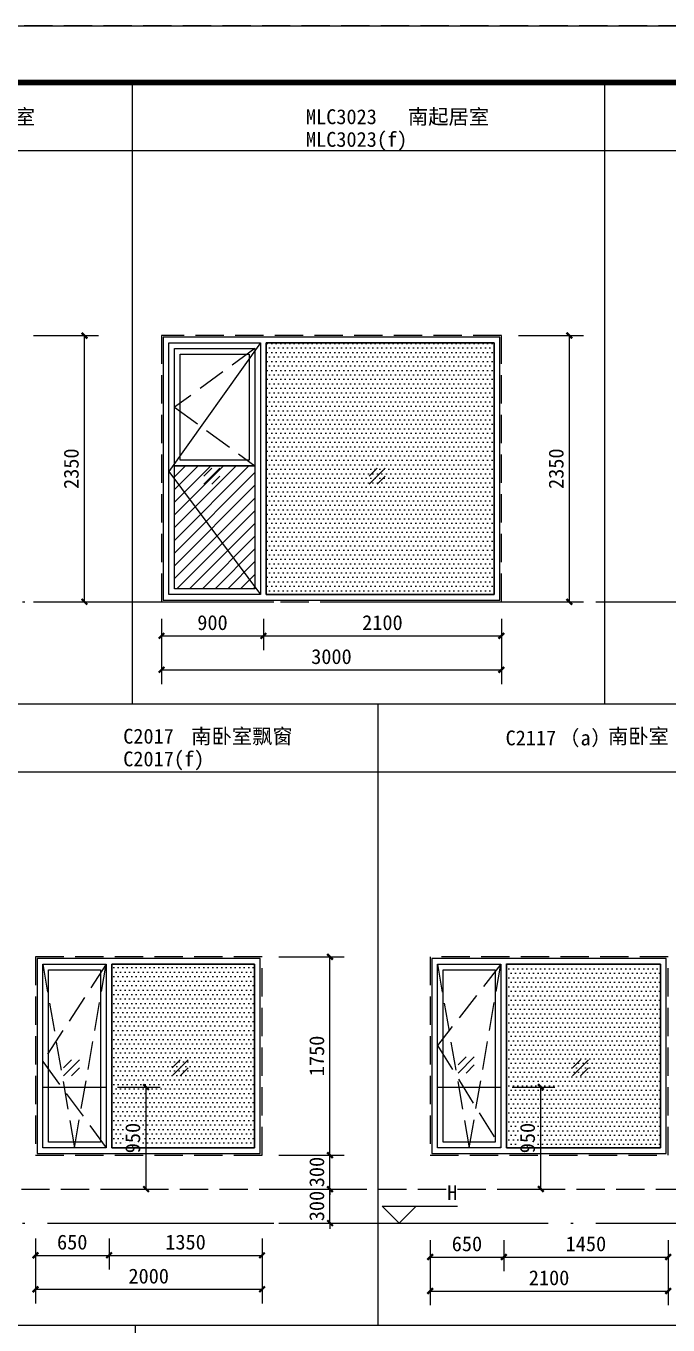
# Model space of a CAD drawing. Extents: x -25 to 42075, y -25 to 31330.
# Drawn here: x 26417 to 32084, y 18236 to 29700 of the extents above; entities that cross this region are included whole.
import ezdxf

# ---------------------------------------------------------------- set-up
doc = ezdxf.new("R2010")
doc.units = 0
doc.header["$LTSCALE"] = 1000
doc.header["$MEASUREMENT"] = 0
for name, pattern in [('5#楼-HZS$0$__DASH', [0.35, 0.25, -0.1]), ('5#楼-HZS$0$DASH', [0.35, 0.25, -0.1]), ('DASH', [0.35, 0.25, -0.1]), ('DOTE', [2.42, 2, -0.2, 0.02, -0.2])]:
    doc.linetypes.add(name, pattern=pattern)
doc.layers.get('Defpoints').update_dxf_attribs({"color": 4, "linetype": 'DASH'})
for name, color, linetype in [('5#楼-HZS-ELEV-WIND', 4, 'Continuous'), ('A-ANNO-DIMS', 3, 'Continuous'), ('A-ANNO-DOTE', 10, 'DOTE'), ('A-ANNO-IDEN', 3, 'Continuous'), ('A-ANNO-TEXT', 7, 'Continuous'), ('A-ELEV-PATT-9', 9, 'Continuous'), ('A1-无手签$0$A-ANNO-TTLB', 7, 'Continuous')]:
    doc.layers.add(name, color=color, linetype=linetype)
doc.layers.add('DIM_MODI', color=6, linetype='Continuous', plot=False)
doc.styles.add('_TCH_DIM', font='simhei.ttf')
doc.styles.add('_TCH_DIM_T3', font='simhei.ttf')
doc.styles.get("Standard").update_dxf_attribs({"font": 'simhei.ttf'})
doc.dimstyles.new('_TCH_ARCH&&50', dxfattribs={"dimtxt": 131.434599, "dimasz": 50, "dimexe": 125, "dimexo": 150, "dimgap": 50, "dimtad": 1, "dimdec": 0, "dimzin": 0, "dimdsep": 46, "dimtxsty": '_TCH_DIM_T3', "dimblk": 'ARCHTICK', "dimcen": 0.09, "dimclrt": 7, "dimazin": 2, "dimtfac": 1, "dimtdec": 0, "dimtix": 1, "dimtmove": 2, "dimatfit": 3, "dimfxl": 50, "dimtolj": 1, "dimtzin": 0, "dimarcsym": 0})

# ---------------------------------------------------------------- blocks, each defined once
blk = doc.blocks.new('5#楼-HZS$0$111+108osccw')
at = {"layer": '5#楼-HZS-ELEV-WIND', "color": 8, "linetype": '5#楼-HZS$0$__DASH'}
blk.add_lwpolyline([(38500, -36879), (40500, -36879), (40500, -38629), (38500, -38629)], close=True, dxfattribs=at)
at = {"layer": '5#楼-HZS-ELEV-WIND'}
for points in [[(38515, -36894), (40485, -36894), (40485, -38614), (38515, -38614)], [(38565, -36944), (39825, -36944), (39825, -38564), (38565, -38564)], [(40435, -36944), (39875, -36944), (39875, -38564), (40435, -38564)], [(40385, -36994), (39925, -36994), (39925, -38514), (40385, -38514)]]:
    blk.add_lwpolyline(points, close=True, dxfattribs=at)
at = {"layer": '5#楼-HZS-ELEV-WIND', "color": 8, "linetype": '5#楼-HZS$0$DASH'}
for points in [[(39875, -36944), (40435, -37804), (39875, -38564)], [(40435, -36944), (40155, -38564), (39875, -36944)]]:
    blk.add_lwpolyline(points, dxfattribs=at)
at = {"layer": '5#楼-HZS-ELEV-WIND', "color": 8}
blk.add_lwpolyline([(40435, -38029), (39875, -38029)], dxfattribs=at)
blk = doc.blocks.new('5#楼-HZS$0$asde5f0s4d+9hj0')
at = {"layer": '5#楼-HZS-ELEV-WIND', "color": 8, "linetype": '5#楼-HZS$0$__DASH'}
blk.add_lwpolyline([(60250, -24578), (63250, -24578), (63250, -26928), (60250, -26928)], close=True, dxfattribs=at)
at = {"layer": '5#楼-HZS-ELEV-WIND'}
for points in [[(60265, -24593), (63235, -24593), (63235, -26913), (60265, -26913)], [(60315, -24643), (62325, -24643), (62325, -26863), (60315, -26863)], [(63185, -24643), (62375, -24643), (62375, -26863), (63185, -26863)], [(63135, -24693), (62425, -24693), (62425, -26813), (63135, -26813)], [(63135, -24693), (62425, -24693), (62425, -25728), (63135, -25728)], [(63085, -24743), (62475, -24743), (62475, -25678), (63085, -25678)]]:
    blk.add_lwpolyline(points, close=True, dxfattribs=at)
at = {"layer": '5#楼-HZS-ELEV-WIND', "color": 8}
blk.add_lwpolyline([(62375, -24643), (63185, -25778), (62375, -26863)], dxfattribs=at)
at = {"layer": '5#楼-HZS-ELEV-WIND', "color": 8, "linetype": 'DASH'}
blk.add_lwpolyline([(62425, -24693), (63135, -25211), (62425, -25728)], dxfattribs=at)
blk = doc.blocks.new('RTVGFTGVTR')
at = {"layer": 'A-ELEV-PATT-9'}
h = blk.add_hatch(dxfattribs=at)
h.set_pattern_fill('DOTS', color=256, scale=25)
h.set_pattern_definition([(0, (-25974.688, -14061.35), (19.84375, 39.6875), [0, -39.6875])])
h.paths.add_polyline_path([(-1425, 1685), (-65, 1685), (-65, 65), (-1425, 65)])
at = {"color": 8, "elevation": 0}
for points in [[(-1782, 866), (-1852, 795)], [(-1711, 866), (-1852, 724)], [(-772, 841), (-842, 770)], [(-701, 841), (-842, 699)], [(-1711, 795), (-1782, 724)], [(-701, 770), (-772, 699)]]:
    blk.add_lwpolyline(points, dxfattribs=at)
at = {"layer": '5#楼-HZS-ELEV-WIND', "color": 8, "linetype": '5#楼-HZS$0$__DASH', "elevation": 0}
blk.add_lwpolyline([(0, 1750), (-2100, 1750), (-2100, 0), (0, 0)], close=True, dxfattribs=at)
at = {"layer": '5#楼-HZS-ELEV-WIND', "elevation": 0}
for points in [[(-15, 1735), (-2085, 1735), (-2085, 15), (-15, 15)], [(-2035, 1685), (-1475, 1685), (-1475, 65), (-2035, 65)], [(-1985, 1635), (-1525, 1635), (-1525, 115), (-1985, 115)], [(-65, 1685), (-1425, 1685), (-1425, 65), (-65, 65)]]:
    blk.add_lwpolyline(points, close=True, dxfattribs=at)
at = {"layer": '5#楼-HZS-ELEV-WIND', "color": 8, "linetype": '5#楼-HZS$0$DASH', "elevation": 0}
for points in [[(-1475, 1685), (-2035, 968), (-1475, 65)], [(-2035, 1685), (-1755, 65), (-1475, 1685)]]:
    blk.add_lwpolyline(points, dxfattribs=at)
at = {"layer": '5#楼-HZS-ELEV-WIND', "color": 8, "elevation": 0}
blk.add_lwpolyline([(-2035, 600), (-1475, 600)], dxfattribs=at)
at = {"layer": 'DIM_MODI', "elevation": 0}
blk.add_lwpolyline([(-1425, 1685), (-65, 1685), (-65, 65), (-1425, 65)], close=True, dxfattribs=at)
blk = doc.blocks.new('_ArchTick')
at = {"color": 0, "linetype": 'ByBlock', "const_width": 0.4}
blk.add_lwpolyline([(-0.5, -0.5), (0.5, 0.5)], dxfattribs=at)
blk = doc.blocks.new('*D15')
at = {"layer": 'A-ANNO-DIMS', "color": 0, "lineweight": -2, "transparency": 16777216}
for p, q in [((30709, 20336), (31086, 20336)), ((30961, 19436), (30961, 20336)), ((30709, 19436), (31086, 19436))]:
    blk.add_line(p, q, dxfattribs=at)
at = {"layer": 'Defpoints', "color": 0, "transparency": 16777216}
for p in [(30559, 20336), (30961, 20336), (30559, 19436)]:
    blk.add_point(p, dxfattribs=at)
at = {"layer": 'A-ANNO-DIMS', "color": 0, "lineweight": -2, "transparency": 16777216, "xscale": 50, "yscale": 50, "zscale": 50}
for p, rotation in [((30961, 20336), 90), ((30961, 19436), 270)]:
    blk.add_blockref('_ArchTick', p, dxfattribs=dict(at, rotation=rotation))
at = {"layer": 'A-ANNO-DIMS', "color": 7, "transparency": 16777216, "insert": (30844, 19886), "char_height": 131.4, "attachment_point": 5, "rotation": 90, "style": '_TCH_DIM_T3'}
blk.add_mtext('\\A1;950', dxfattribs=at)
blk = doc.blocks.new('*D16')
at = {"layer": 'A-ANNO-DIMS', "color": 0, "lineweight": -2, "transparency": 16777216}
for p, q in [((27225, 20336), (27602, 20336)), ((27477, 19436), (27477, 20336)), ((27225, 19436), (27602, 19436))]:
    blk.add_line(p, q, dxfattribs=at)
at = {"layer": 'Defpoints', "color": 0, "transparency": 16777216}
for p in [(27075, 20336), (27477, 20336), (27075, 19436)]:
    blk.add_point(p, dxfattribs=at)
at = {"layer": 'A-ANNO-DIMS', "color": 0, "lineweight": -2, "transparency": 16777216, "xscale": 50, "yscale": 50, "zscale": 50}
for p, rotation in [((27477, 20336), 90), ((27477, 19436), 270)]:
    blk.add_blockref('_ArchTick', p, dxfattribs=dict(at, rotation=rotation))
at = {"layer": 'A-ANNO-DIMS', "color": 7, "transparency": 16777216, "insert": (27360, 19886), "char_height": 131.4, "attachment_point": 5, "rotation": 90, "style": '_TCH_DIM_T3'}
blk.add_mtext('\\A1;950', dxfattribs=at)
blk = doc.blocks.new('*D29')
at = {"layer": 'A-ANNO-IDEN', "color": 0, "lineweight": -2, "transparency": 16777216}
for p, q in [((26483, 26968), (27058, 26968)), ((26933, 24618), (26933, 26968)), ((26483, 24618), (27058, 24618))]:
    blk.add_line(p, q, dxfattribs=at)
at = {"layer": 'Defpoints', "color": 0, "transparency": 16777216}
for p in [(26333, 26968), (26933, 26968), (26333, 24618)]:
    blk.add_point(p, dxfattribs=at)
at = {"layer": 'A-ANNO-IDEN', "color": 0, "lineweight": -2, "transparency": 16777216, "xscale": 50, "yscale": 50, "zscale": 50}
for p, rotation in [((26933, 26968), 90), ((26933, 24618), 270)]:
    blk.add_blockref('_ArchTick', p, dxfattribs=dict(at, rotation=rotation))
at = {"layer": 'A-ANNO-IDEN', "color": 7, "transparency": 16777216, "insert": (26817, 25793), "char_height": 131.4, "attachment_point": 5, "rotation": 90, "style": '_TCH_DIM_T3'}
blk.add_mtext('\\A1;2350', dxfattribs=at)
blk = doc.blocks.new('*D30')
at = {"layer": 'A-ANNO-IDEN', "color": 0, "lineweight": -2, "transparency": 16777216}
for p, q in [((30763, 26968), (31338, 26968)), ((31213, 24618), (31213, 26968)), ((30763, 24618), (31338, 24618))]:
    blk.add_line(p, q, dxfattribs=at)
at = {"layer": 'Defpoints', "color": 0, "transparency": 16777216}
for p in [(30613, 26968), (31213, 26968), (30613, 24618)]:
    blk.add_point(p, dxfattribs=at)
at = {"layer": 'A-ANNO-IDEN', "color": 0, "lineweight": -2, "transparency": 16777216, "xscale": 50, "yscale": 50, "zscale": 50}
for p, rotation in [((31213, 26968), 90), ((31213, 24618), 270)]:
    blk.add_blockref('_ArchTick', p, dxfattribs=dict(at, rotation=rotation))
at = {"layer": 'A-ANNO-IDEN', "color": 7, "transparency": 16777216, "insert": (31097, 25793), "char_height": 131.4, "attachment_point": 5, "rotation": 90, "style": '_TCH_DIM_T3'}
blk.add_mtext('\\A1;2350', dxfattribs=at)
blk = doc.blocks.new('*D31')
at = {"layer": 'A-ANNO-IDEN', "color": 0, "lineweight": -2, "transparency": 16777216}
for p, q in [((28513, 24468), (28513, 24193)), ((30613, 24468), (30613, 24193)), ((28513, 24318), (30613, 24318))]:
    blk.add_line(p, q, dxfattribs=at)
at = {"layer": 'Defpoints', "color": 0, "transparency": 16777216}
for p in [(28513, 24618), (30613, 24618), (30613, 24318)]:
    blk.add_point(p, dxfattribs=at)
at = {"layer": 'A-ANNO-IDEN', "color": 0, "lineweight": -2, "transparency": 16777216, "xscale": 50, "yscale": 50, "zscale": 50, "rotation": 180}
blk.add_blockref('_ArchTick', (28513, 24318), dxfattribs=at)
at = {"layer": 'A-ANNO-IDEN', "color": 0, "lineweight": -2, "transparency": 16777216, "xscale": 50, "yscale": 50, "zscale": 50}
blk.add_blockref('_ArchTick', (30613, 24318), dxfattribs=at)
at = {"layer": 'A-ANNO-IDEN', "color": 7, "transparency": 16777216, "insert": (29563, 24434), "char_height": 131.4, "attachment_point": 5, "style": '_TCH_DIM_T3'}
blk.add_mtext('\\A1;2100', dxfattribs=at)
blk = doc.blocks.new('*D32')
at = {"layer": 'A-ANNO-IDEN', "color": 0, "lineweight": -2, "transparency": 16777216}
for p, q in [((27613, 24468), (27613, 24193)), ((28513, 24468), (28513, 24193)), ((27613, 24318), (28513, 24318))]:
    blk.add_line(p, q, dxfattribs=at)
at = {"layer": 'Defpoints', "color": 0, "transparency": 16777216}
for p in [(27613, 24618), (28513, 24618), (28513, 24318)]:
    blk.add_point(p, dxfattribs=at)
at = {"layer": 'A-ANNO-IDEN', "color": 0, "lineweight": -2, "transparency": 16777216, "xscale": 50, "yscale": 50, "zscale": 50, "rotation": 180}
blk.add_blockref('_ArchTick', (27613, 24318), dxfattribs=at)
at = {"layer": 'A-ANNO-IDEN', "color": 0, "lineweight": -2, "transparency": 16777216, "xscale": 50, "yscale": 50, "zscale": 50}
blk.add_blockref('_ArchTick', (28513, 24318), dxfattribs=at)
at = {"layer": 'A-ANNO-IDEN', "color": 7, "transparency": 16777216, "insert": (28063, 24434), "char_height": 131.4, "attachment_point": 5, "style": '_TCH_DIM_T3'}
blk.add_mtext('\\A1;900', dxfattribs=at)
blk = doc.blocks.new('*D33')
at = {"layer": 'A-ANNO-IDEN', "color": 0, "lineweight": -2, "transparency": 16777216}
for p, q in [((27613, 24468), (27613, 23893)), ((30613, 24468), (30613, 23893)), ((27613, 24018), (30613, 24018))]:
    blk.add_line(p, q, dxfattribs=at)
at = {"layer": 'Defpoints', "color": 0, "transparency": 16777216}
for p in [(27613, 24618), (30613, 24618), (30613, 24018)]:
    blk.add_point(p, dxfattribs=at)
at = {"layer": 'A-ANNO-IDEN', "color": 0, "lineweight": -2, "transparency": 16777216, "xscale": 50, "yscale": 50, "zscale": 50, "rotation": 180}
blk.add_blockref('_ArchTick', (27613, 24018), dxfattribs=at)
at = {"layer": 'A-ANNO-IDEN', "color": 0, "lineweight": -2, "transparency": 16777216, "xscale": 50, "yscale": 50, "zscale": 50}
blk.add_blockref('_ArchTick', (30613, 24018), dxfattribs=at)
at = {"layer": 'A-ANNO-IDEN', "color": 7, "transparency": 16777216, "insert": (29113, 24134), "char_height": 131.4, "attachment_point": 5, "style": '_TCH_DIM_T3'}
blk.add_mtext('\\A1;3000', dxfattribs=at)
blk = doc.blocks.new('*D34')
at = {"layer": 'A-ANNO-IDEN', "color": 0, "lineweight": -2, "transparency": 16777216}
for p, q in [((29984, 18986), (29984, 18711)), ((30634, 18986), (30634, 18711)), ((29984, 18836), (30634, 18836))]:
    blk.add_line(p, q, dxfattribs=at)
at = {"layer": 'Defpoints', "color": 0, "transparency": 16777216}
for p in [(29984, 19136), (30634, 19136), (30634, 18836)]:
    blk.add_point(p, dxfattribs=at)
at = {"layer": 'A-ANNO-IDEN', "color": 0, "lineweight": -2, "transparency": 16777216, "xscale": 50, "yscale": 50, "zscale": 50, "rotation": 180}
blk.add_blockref('_ArchTick', (29984, 18836), dxfattribs=at)
at = {"layer": 'A-ANNO-IDEN', "color": 0, "lineweight": -2, "transparency": 16777216, "xscale": 50, "yscale": 50, "zscale": 50}
blk.add_blockref('_ArchTick', (30634, 18836), dxfattribs=at)
at = {"layer": 'A-ANNO-IDEN', "color": 7, "transparency": 16777216, "insert": (30309, 18952), "char_height": 131.4, "attachment_point": 5, "style": '_TCH_DIM_T3'}
blk.add_mtext('\\A1;650', dxfattribs=at)
blk = doc.blocks.new('*D35')
at = {"layer": 'A-ANNO-IDEN', "color": 0, "lineweight": -2, "transparency": 16777216}
for p, q in [((30634, 18986), (30634, 18711)), ((32084, 18986), (32084, 18711)), ((30634, 18836), (32084, 18836))]:
    blk.add_line(p, q, dxfattribs=at)
at = {"layer": 'Defpoints', "color": 0, "transparency": 16777216}
for p in [(30634, 19136), (32084, 19136), (32084, 18836)]:
    blk.add_point(p, dxfattribs=at)
at = {"layer": 'A-ANNO-IDEN', "color": 0, "lineweight": -2, "transparency": 16777216, "xscale": 50, "yscale": 50, "zscale": 50, "rotation": 180}
blk.add_blockref('_ArchTick', (30634, 18836), dxfattribs=at)
at = {"layer": 'A-ANNO-IDEN', "color": 0, "lineweight": -2, "transparency": 16777216, "xscale": 50, "yscale": 50, "zscale": 50}
blk.add_blockref('_ArchTick', (32084, 18836), dxfattribs=at)
at = {"layer": 'A-ANNO-IDEN', "color": 7, "transparency": 16777216, "insert": (31359, 18952), "char_height": 131.4, "attachment_point": 5, "style": '_TCH_DIM_T3'}
blk.add_mtext('\\A1;1450', dxfattribs=at)
blk = doc.blocks.new('*D38')
at = {"layer": 'A-ANNO-IDEN', "color": 0, "lineweight": -2, "transparency": 16777216}
for p, q in [((29984, 18986), (29984, 18411)), ((32084, 18986), (32084, 18411)), ((29984, 18536), (32084, 18536))]:
    blk.add_line(p, q, dxfattribs=at)
at = {"layer": 'Defpoints', "color": 0, "transparency": 16777216}
for p in [(29984, 19136), (32084, 19136), (32084, 18536)]:
    blk.add_point(p, dxfattribs=at)
at = {"layer": 'A-ANNO-IDEN', "color": 0, "lineweight": -2, "transparency": 16777216, "xscale": 50, "yscale": 50, "zscale": 50, "rotation": 180}
blk.add_blockref('_ArchTick', (29984, 18536), dxfattribs=at)
at = {"layer": 'A-ANNO-IDEN', "color": 0, "lineweight": -2, "transparency": 16777216, "xscale": 50, "yscale": 50, "zscale": 50}
blk.add_blockref('_ArchTick', (32084, 18536), dxfattribs=at)
at = {"layer": 'A-ANNO-IDEN', "color": 7, "transparency": 16777216, "insert": (31034, 18652), "char_height": 131.4, "attachment_point": 5, "style": '_TCH_DIM_T3'}
blk.add_mtext('\\A1;2100', dxfattribs=at)
blk = doc.blocks.new('*D106')
at = {"layer": 'A-ANNO-IDEN', "color": 0, "lineweight": -2, "transparency": 16777216}
for p, q in [((26500, 19001), (26500, 18726)), ((27150, 19001), (27150, 18726)), ((26500, 18851), (27150, 18851))]:
    blk.add_line(p, q, dxfattribs=at)
at = {"layer": 'Defpoints', "color": 0, "transparency": 16777216}
for p in [(26500, 19151), (27150, 19151), (27150, 18851)]:
    blk.add_point(p, dxfattribs=at)
at = {"layer": 'A-ANNO-IDEN', "color": 0, "lineweight": -2, "transparency": 16777216, "xscale": 50, "yscale": 50, "zscale": 50, "rotation": 180}
blk.add_blockref('_ArchTick', (26500, 18851), dxfattribs=at)
at = {"layer": 'A-ANNO-IDEN', "color": 0, "lineweight": -2, "transparency": 16777216, "xscale": 50, "yscale": 50, "zscale": 50}
blk.add_blockref('_ArchTick', (27150, 18851), dxfattribs=at)
at = {"layer": 'A-ANNO-IDEN', "color": 7, "transparency": 16777216, "insert": (26825, 18967), "char_height": 131.4, "attachment_point": 5, "style": '_TCH_DIM_T3'}
blk.add_mtext('\\A1;650', dxfattribs=at)
blk = doc.blocks.new('*D107')
at = {"layer": 'A-ANNO-IDEN', "color": 0, "lineweight": -2, "transparency": 16777216}
for p, q in [((27150, 19001), (27150, 18726)), ((28500, 19001), (28500, 18726)), ((27150, 18851), (28500, 18851))]:
    blk.add_line(p, q, dxfattribs=at)
at = {"layer": 'Defpoints', "color": 0, "transparency": 16777216}
for p in [(27150, 19151), (28500, 19151), (28500, 18851)]:
    blk.add_point(p, dxfattribs=at)
at = {"layer": 'A-ANNO-IDEN', "color": 0, "lineweight": -2, "transparency": 16777216, "xscale": 50, "yscale": 50, "zscale": 50, "rotation": 180}
blk.add_blockref('_ArchTick', (27150, 18851), dxfattribs=at)
at = {"layer": 'A-ANNO-IDEN', "color": 0, "lineweight": -2, "transparency": 16777216, "xscale": 50, "yscale": 50, "zscale": 50}
blk.add_blockref('_ArchTick', (28500, 18851), dxfattribs=at)
at = {"layer": 'A-ANNO-IDEN', "color": 7, "transparency": 16777216, "insert": (27825, 18967), "char_height": 131.4, "attachment_point": 5, "style": '_TCH_DIM_T3'}
blk.add_mtext('\\A1;1350', dxfattribs=at)
blk = doc.blocks.new('*D108')
at = {"layer": 'A-ANNO-IDEN', "color": 0, "lineweight": -2, "transparency": 16777216}
for p, q in [((28650, 19436), (29225, 19436)), ((29100, 19436), (29100, 19486)), ((29100, 19136), (29100, 19436)), ((28650, 19136), (29225, 19136)), ((29100, 19136), (29100, 19086))]:
    blk.add_line(p, q, dxfattribs=at)
at = {"layer": 'Defpoints', "color": 0, "transparency": 16777216}
for p in [(28500, 19436), (29100, 19436), (28500, 19136)]:
    blk.add_point(p, dxfattribs=at)
at = {"layer": 'A-ANNO-IDEN', "color": 0, "lineweight": -2, "transparency": 16777216, "xscale": 50, "yscale": 50, "zscale": 50}
for p, rotation in [((29100, 19436), 270), ((29100, 19136), 90)]:
    blk.add_blockref('_ArchTick', p, dxfattribs=dict(at, rotation=rotation))
at = {"layer": 'A-ANNO-IDEN', "color": 7, "transparency": 16777216, "insert": (28984, 19286), "char_height": 131.4, "attachment_point": 5, "rotation": 90, "style": '_TCH_DIM_T3'}
blk.add_mtext('\\A1;300', dxfattribs=at)
blk = doc.blocks.new('*D109')
at = {"layer": 'A-ANNO-IDEN', "color": 0, "lineweight": -2, "transparency": 16777216}
for p, q in [((28650, 19736), (29225, 19736)), ((29100, 19736), (29100, 19786)), ((29100, 19436), (29100, 19736)), ((28650, 19436), (29225, 19436)), ((29100, 19436), (29100, 19386))]:
    blk.add_line(p, q, dxfattribs=at)
at = {"layer": 'Defpoints', "color": 0, "transparency": 16777216}
for p in [(28500, 19736), (29100, 19736), (28500, 19436)]:
    blk.add_point(p, dxfattribs=at)
at = {"layer": 'A-ANNO-IDEN', "color": 0, "lineweight": -2, "transparency": 16777216, "xscale": 50, "yscale": 50, "zscale": 50}
for p, rotation in [((29100, 19736), 270), ((29100, 19436), 90)]:
    blk.add_blockref('_ArchTick', p, dxfattribs=dict(at, rotation=rotation))
at = {"layer": 'A-ANNO-IDEN', "color": 7, "transparency": 16777216, "insert": (28984, 19586), "char_height": 131.4, "attachment_point": 5, "rotation": 90, "style": '_TCH_DIM_T3'}
blk.add_mtext('\\A1;300', dxfattribs=at)
blk = doc.blocks.new('*D110')
at = {"layer": 'A-ANNO-IDEN', "color": 0, "lineweight": -2, "transparency": 16777216}
for p, q in [((28650, 21486), (29225, 21486)), ((29100, 19736), (29100, 21486)), ((28650, 19736), (29225, 19736))]:
    blk.add_line(p, q, dxfattribs=at)
at = {"layer": 'Defpoints', "color": 0, "transparency": 16777216}
for p in [(28500, 21486), (29100, 21486), (28500, 19736)]:
    blk.add_point(p, dxfattribs=at)
at = {"layer": 'A-ANNO-IDEN', "color": 0, "lineweight": -2, "transparency": 16777216, "xscale": 50, "yscale": 50, "zscale": 50}
for p, rotation in [((29100, 21486), 90), ((29100, 19736), 270)]:
    blk.add_blockref('_ArchTick', p, dxfattribs=dict(at, rotation=rotation))
at = {"layer": 'A-ANNO-IDEN', "color": 7, "transparency": 16777216, "insert": (28984, 20611), "char_height": 131.4, "attachment_point": 5, "rotation": 90, "style": '_TCH_DIM_T3'}
blk.add_mtext('\\A1;1750', dxfattribs=at)
blk = doc.blocks.new('*D111')
at = {"layer": 'A-ANNO-IDEN', "color": 0, "lineweight": -2, "transparency": 16777216}
for p, q in [((26500, 19001), (26500, 18426)), ((28500, 19001), (28500, 18426)), ((26500, 18551), (28500, 18551))]:
    blk.add_line(p, q, dxfattribs=at)
at = {"layer": 'Defpoints', "color": 0, "transparency": 16777216}
for p in [(26500, 19151), (28500, 19151), (28500, 18551)]:
    blk.add_point(p, dxfattribs=at)
at = {"layer": 'A-ANNO-IDEN', "color": 0, "lineweight": -2, "transparency": 16777216, "xscale": 50, "yscale": 50, "zscale": 50, "rotation": 180}
blk.add_blockref('_ArchTick', (26500, 18551), dxfattribs=at)
at = {"layer": 'A-ANNO-IDEN', "color": 0, "lineweight": -2, "transparency": 16777216, "xscale": 50, "yscale": 50, "zscale": 50}
blk.add_blockref('_ArchTick', (28500, 18551), dxfattribs=at)
at = {"layer": 'A-ANNO-IDEN', "color": 7, "transparency": 16777216, "insert": (27500, 18667), "char_height": 131.4, "attachment_point": 5, "style": '_TCH_DIM_T3'}
blk.add_mtext('\\A1;2000', dxfattribs=at)

msp = doc.modelspace()

# ---------------------------------------------------------------- hatches: boundary and pattern name
h = msp.add_hatch()
h.set_pattern_fill('ANSI31', color=256, scale=50)
h.set_pattern_definition([(45, (15886.604, 17136.035), (-56.1266, 56.1266), [])])
h.paths.add_polyline_path([(28438, 24733), (27728, 24733), (27728, 25818), (28438, 25818)])
at = {"layer": 'A-ELEV-PATT-9'}
h = msp.add_hatch(dxfattribs=at)
h.set_pattern_fill('DOTS', color=256, scale=25)
h.set_pattern_definition([(0, (15886.604, 17136.035), (19.84375, 39.6875), [0, -39.6875])])
h.paths.add_polyline_path([(28538, 26903), (30548, 26903), (30548, 24683), (28538, 24683)])
h = msp.add_hatch(dxfattribs=at)
h.set_pattern_fill('DOTS', color=256, scale=25)
h.set_pattern_definition([(0, (2625.337, 5674.68), (19.84375, 39.6875), [0, -39.6875])])
h.paths.add_polyline_path([(27175, 21421), (28435, 21421), (28435, 19801), (27175, 19801)])

# ---------------------------------------------------------------- linework, layer by layer
for points in [[(16925.8, 29200), (38300, 29200)], [(27358.4, 23718), (27358.4, 29200)], [(27358.4, 23718), (27358.4, 29200)], [(27358.4, 23718), (27358.4, 29200)], [(27358.4, 23718), (27358.4, 29200)], [(31525.6, 23718), (31525.6, 29200)], [(16925.8, 28600), (38300, 28600)], [(16925.8, 23718), (38300, 23718)], [(29525, 18236), (29525, 23718)], [(16925.8, 23118), (38300, 23118)], [(16925.8, 18236), (38300, 18236)], [(27384.1, 12754.1), (27384.1, 18236)]]:
    msp.add_lwpolyline(points)
at = {"color": 8}
for points in [[(28056.3, 25798.2), (27985.6, 25727.5)], [(28127, 25798.2), (27985.6, 25656.7)], [(29516.3, 25798.2), (29445.6, 25727.5)], [(29587, 25798.2), (29445.6, 25656.7)], [(28127, 25727.5), (28056.3, 25656.7)], [(29587, 25727.5), (29516.3, 25656.7)]]:
    msp.add_lwpolyline(points, dxfattribs=at)
at = {"color": 8, "elevation": 0}
for points in [[(26818.3, 20576.9), (26747.6, 20506.2)], [(26889, 20576.9), (26747.6, 20435.5)], [(27778.3, 20576.9), (27707.6, 20506.2)], [(27849, 20576.9), (27707.6, 20435.5)], [(26889, 20506.2), (26818.3, 20435.5)], [(27849, 20506.2), (27778.3, 20435.5)]]:
    msp.add_lwpolyline(points, dxfattribs=at)
at = {"layer": 'A-ANNO-DOTE'}
for points in [[(16925.8, 24618), (38300, 24618)], [(16925.8, 19136), (38300, 19136)]]:
    msp.add_lwpolyline(points, dxfattribs=at)
at = {"layer": 'A-ANNO-DOTE', "linetype": 'DASH'}
msp.add_lwpolyline([(16925.8, 19436), (38300, 19436)], dxfattribs=at)
at = {"layer": 'A-ANNO-IDEN'}
for p, q in [((29710.7, 19136), (29560.7, 19286)), ((29560.7, 19286), (30225.3, 19286)), ((29710.7, 19136), (29860.7, 19286))]:
    msp.add_line(p, q, dxfattribs=at)
at = {"layer": 'A1-无手签$0$A-ANNO-TTLB'}
msp.add_lwpolyline([(0, 0), (0, 29700), (42050, 29700), (42050, 0)], close=True, dxfattribs=at)
at = {"layer": 'A1-无手签$0$A-ANNO-TTLB', "const_width": 50}
msp.add_lwpolyline([(1250, 500), (41550, 500), (41550, 29200), (1250, 29200)], close=True, dxfattribs=at)
at = {"layer": 'Defpoints'}
for points in [[(42050, 29700), (0, 29700), (0, 0), (42050, 0)], [(1250, 500), (38300, 500), (38300, 29200), (1250, 29200)]]:
    msp.add_lwpolyline(points, close=True, dxfattribs=at)
at = {"layer": 'DIM_MODI'}
for points in [[(28538, 26903), (30548, 26903), (30548, 24683), (28538, 24683)], [(28438, 24733), (27728, 24733), (27728, 25818), (28438, 25818)]]:
    msp.add_lwpolyline(points, close=True, dxfattribs=at)
at = {"layer": 'DIM_MODI', "elevation": 0}
msp.add_lwpolyline([(27175, 21421), (28435, 21421), (28435, 19801), (27175, 19801)], close=True, dxfattribs=at)

# ---------------------------------------------------------------- block references
at = {"xscale": -1}
for name, p in [('5#楼-HZS$0$asde5f0s4d+9hj0', (90863, 51546)), ('5#楼-HZS$0$111+108osccw', (67000, 58365, 0))]:
    msp.add_blockref(name, p, dxfattribs=at)
msp.add_blockref('RTVGFTGVTR', (32083.8, 19736))

# ---------------------------------------------------------------- texts
at = {"layer": 'A-ANNO-TEXT'}
for s, height, p in [('MLC3023', 131.43, (28887.9, 28833.5)), ('MLC3023(f)', 131.43, (28887.9, 28633.5)), ('（', 131.4, (31122.5, 23351.6)), ('）', 131.4, (31406, 23351.6)), ('C2017', 131.43, (27274.9, 23366.6)), ('C2117', 131.43, (30649.9, 23351.6)), ('a', 131.4, (31311.5, 23351.6)), ('C2017(f)', 131.43, (27274.9, 23166.6))]:
    msp.add_text(s, height=height, dxfattribs=at).set_placement(p)
at = {"layer": 'A-ANNO-TEXT', "color": 7, "style": '_TCH_DIM'}
msp.add_text('H', height=131.4, dxfattribs=at).set_placement((30134.3, 19338.5))
at = {"layer": 'DIM_MODI'}
for s, p in [('南卧室', (25958.3, 28833.5)), ('南起居室', (29787.9, 28833.5)), ('南卧室飘窗', (27874.9, 23366.6)), ('南卧室', (31553.7, 23366.6))]:
    msp.add_text(s, height=131.43, dxfattribs=at).set_placement(p)

# ---------------------------------------------------------------- dimensions: what is measured, and where the dimension line sits
at = {"layer": 'A-ANNO-DIMS', "color": 1}
for p1, p2, picture, middle in [((27075, 19436), (27075, 20336), '*D16', (27360.5, 19886)), ((30558.8, 19436), (30558.8, 20336), '*D15', (30844.2, 19886))]:
    dim = msp.add_aligned_dim(p1=p1, p2=p2, distance=-401.9, text='950', dimstyle='_TCH_ARCH&&50', dxfattribs=at)
    dim.commit()
    dim.dimension.update_dxf_attribs({"geometry": picture, "text_midpoint": middle})
at = {"layer": 'A-ANNO-IDEN'}
for p1, p2, distance, picture, middle in [((26333.4, 24618), (26333.4, 26968), -600, '*D29', (26816.9, 25793)), ((30613, 24618), (30613, 26968), -600, '*D30', (31096.5, 25793)), ((27613, 24618), (28513, 24618), -300, '*D32', (28063, 24434.5)), ((27613, 24618), (30613, 24618), -600, '*D33', (29113, 24134.5)), ((28513, 24618), (30613, 24618), -300, '*D31', (29563, 24434.5)), ((28500, 19736), (28500, 21486), -600, '*D110', (28983.6, 20611)), ((28500, 19436), (28500, 19736), -600, '*D109', (28983.6, 19586)), ((28500, 19136), (28500, 19436), -600, '*D108', (28983.6, 19286)), ((26500, 19151), (27150, 19151), -300, '*D106', (26825, 18967.5)), ((26500, 19151), (28500, 19151), -600, '*D111', (27500, 18667.5)), ((27150, 19151), (28500, 19151), -300, '*D107', (27825, 18967.5)), ((29983.8, 19136), (30633.8, 19136), -300, '*D34', (30308.8, 18952.5)), ((29983.8, 19136), (32083.8, 19136), -600, '*D38', (31033.8, 18652.5)), ((30633.8, 19136), (32083.8, 19136), -300, '*D35', (31358.8, 18952.5))]:
    dim = msp.add_aligned_dim(p1=p1, p2=p2, distance=distance, dimstyle='_TCH_ARCH&&50', dxfattribs=at)
    dim.commit()
    dim.dimension.update_dxf_attribs({"geometry": picture, "text_midpoint": middle})

doc.saveas('drawing.dxf')
